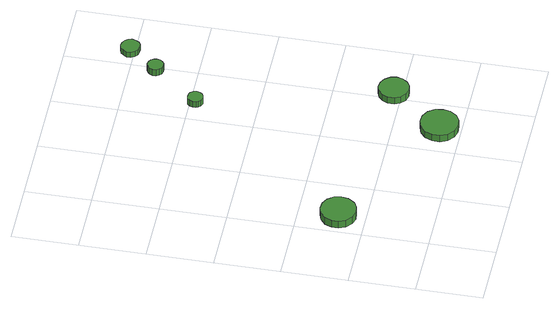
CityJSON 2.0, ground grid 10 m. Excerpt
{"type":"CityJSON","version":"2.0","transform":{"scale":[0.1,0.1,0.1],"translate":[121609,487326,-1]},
"CityObjects":{
"tree1":{"type":"SolitaryVegetationObject","attributes":{"function":"something"},"geometry":[{"type":"MultiSurface","lod":"1","boundaries":[[[0,1,2,3,4,5,6,7,8,9,10,11,12,13,14]],[[15,16,17,18,19,20,21,22,23,24,25,26,27,28,29]],[[0,29,28,1]],[[1,28,27,2]],[[2,27,26,3]],[[3,26,25,4]],[[4,25,24,5]],[[5,24,23,6]],[[6,23,22,7]],[[7,22,21,8]],[[8,21,20,9]],[[9,20,19,10]],[[10,19,18,11]],[[11,18,17,12]],[[12,17,16,13]],[[13,16,15,14]],[[14,15,29,0]]]}]},
"tree2":{"type":"SolitaryVegetationObject","attributes":{"function":"something"},"geometry":[{"type":"MultiSurface","lod":"1","boundaries":[[[30,31,32,33,34,35,36,37,38,39,40,41,42,43,44]],[[45,46,47,48,49,50,51,52,53,54,55,56,57,58,59]],[[30,59,58,31]],[[31,58,57,32]],[[32,57,56,33]],[[33,56,55,34]],[[34,55,54,35]],[[35,54,53,36]],[[36,53,52,37]],[[37,52,51,38]],[[38,51,50,39]],[[39,50,49,40]],[[40,49,48,41]],[[41,48,47,42]],[[42,47,46,43]],[[43,46,45,44]],[[44,45,59,30]]]}]},
"tree3":{"type":"SolitaryVegetationObject","attributes":{"function":"something"},"geometry":[{"type":"MultiSurface","lod":"1","boundaries":[[[60,61,62,63,64,65,66,67,68,69,70,71,72,73,74]],[[75,76,77,78,79,80,81,82,83,84,85,86,87,88,89]],[[60,89,88,61]],[[61,88,87,62]],[[62,87,86,63]],[[63,86,85,64]],[[64,85,84,65]],[[65,84,83,66]],[[66,83,82,67]],[[67,82,81,68]],[[68,81,80,69]],[[69,80,79,70]],[[70,79,78,71]],[[71,78,77,72]],[[72,77,76,73]],[[73,76,75,74]],[[74,75,89,60]]]}]},
"tree4":{"type":"SolitaryVegetationObject","attributes":{"function":"something"},"geometry":[{"type":"MultiSurface","lod":"1","boundaries":[[[90,91,92,93,94,95,96,97,98,99,100,101,102,103,104]],[[105,106,107,108,109,110,111,112,113,114,115,116,117,118,119]],[[90,119,118,91]],[[91,118,117,92]],[[92,117,116,93]],[[93,116,115,94]],[[94,115,114,95]],[[95,114,113,96]],[[96,113,112,97]],[[97,112,111,98]],[[98,111,110,99]],[[99,110,109,100]],[[100,109,108,101]],[[101,108,107,102]],[[102,107,106,103]],[[103,106,105,104]],[[104,105,119,90]]]}]},
"tree5":{"type":"SolitaryVegetationObject","attributes":{"function":"something"},"geometry":[{"type":"MultiSurface","lod":"1","boundaries":[[[120,121,122,123,124,125,126,127,128,129,130,131,132,133,134]],[[135,136,137,138,139,140,141,142,143,144,145,146,147,148,149]],[[120,149,148,121]],[[121,148,147,122]],[[122,147,146,123]],[[123,146,145,124]],[[124,145,144,125]],[[125,144,143,126]],[[126,143,142,127]],[[127,142,141,128]],[[128,141,140,129]],[[129,140,139,130]],[[130,139,138,131]],[[131,138,137,132]],[[132,137,136,133]],[[133,136,135,134]],[[134,135,149,120]]]}]},
"tree6":{"type":"SolitaryVegetationObject","attributes":{"function":"something"},"geometry":[{"type":"MultiSurface","lod":"1","boundaries":[[[150,151,152,153,154,155,156,157,158,159,160,161,162,163,164]],[[165,166,167,168,169,170,171,172,173,174,175,176,177,178,179]],[[150,179,178,151]],[[151,178,177,152]],[[152,177,176,153]],[[153,176,175,154]],[[154,175,174,155]],[[155,174,173,156]],[[156,173,172,157]],[[157,172,171,158]],[[158,171,170,159]],[[159,170,169,160]],[[160,169,168,161]],[[161,168,167,162]],[[162,167,166,163]],[[163,166,165,164]],[[164,165,179,150]]]}]}
},
"vertices":[
[62,142,20],[60,153,20],[53,162,20],[43,167,20],[32,168,20],[22,165,20],[13,157,20],[9,147,20],[9,136,20],[13,126,20],[22,118,20],[32,115,20],[43,116,20],[53,121,20],[60,131,20],[60,131,7],[53,121,7],[43,116,7],[32,115,7],[22,118,7],[13,126,7],[9,136,7],[9,147,7],[13,157,7],[22,165,7],[32,168,7],[43,167,7],[53,162,7],[60,153,7],[62,142,7],
[279,33,18],[277,45,18],[270,55,18],[259,61,18],[247,62,18],[236,58,18],[227,50,18],[222,39,18],[222,27,18],[227,16,18],[236,8,18],[247,5,18],[259,6,18],[270,12,18],[277,22,18],[277,22,6],[270,12,6],[259,6,6],[247,5,6],[236,8,6],[227,16,6],[222,27,6],[222,39,6],[227,50,6],[236,58,6],[247,62,6],[259,61,6],[270,55,6],[277,45,6],[279,33,6],
[335,113,18],[333,122,18],[327,130,18],[319,135,18],[310,136,18],[301,133,18],[294,126,18],[290,118,18],[290,108,18],[294,100,18],[301,93,18],[310,90,18],[319,91,18],[327,96,18],[333,104,18],[333,104,6],[327,96,6],[319,91,6],[310,90,6],[301,93,6],[294,100,6],[290,108,6],[290,118,6],[294,126,6],[301,133,6],[310,136,6],[319,135,6],[327,130,6],[333,122,6],[335,113,6],
[249,393,18],[248,398,18],[245,402,18],[241,404,18],[236,404,18],[231,403,18],[228,400,18],[226,395,18],[226,390,18],[228,386,18],[231,383,18],[236,381,18],[241,382,18],[245,384,18],[248,388,18],[248,388,7],[245,384,7],[241,382,7],[236,381,7],[231,383,7],[228,386,7],[226,390,7],[226,395,7],[228,400,7],[231,403,7],[236,404,7],[241,404,7],[245,402,7],[248,398,7],[249,393,7],
[305,463,20],[304,467,20],[301,472,20],[297,474,20],[292,475,20],[287,473,20],[284,470,20],[281,465,20],[281,460,20],[284,455,20],[287,452,20],[292,451,20],[297,451,20],[301,454,20],[304,458,20],[304,458,8],[301,454,8],[297,451,8],[292,451,8],[287,452,8],[284,455,8],[281,460,8],[281,465,8],[284,470,8],[287,473,8],[292,475,8],[297,474,8],[301,472,8],[304,467,8],[305,463,8],
[343,507,18],[341,513,18],[338,517,18],[333,520,18],[327,521,18],[321,519,18],[317,515,18],[314,510,18],[314,504,18],[317,498,18],[321,494,18],[327,493,18],[333,493,18],[338,496,18],[341,501,18],[341,501,8],[338,496,8],[333,493,8],[327,493,8],[321,494,8],[317,498,8],[314,504,8],[314,510,8],[317,515,8],[321,519,8],[327,521,8],[333,520,8],[338,517,8],[341,513,8],[343,507,8]
]}
